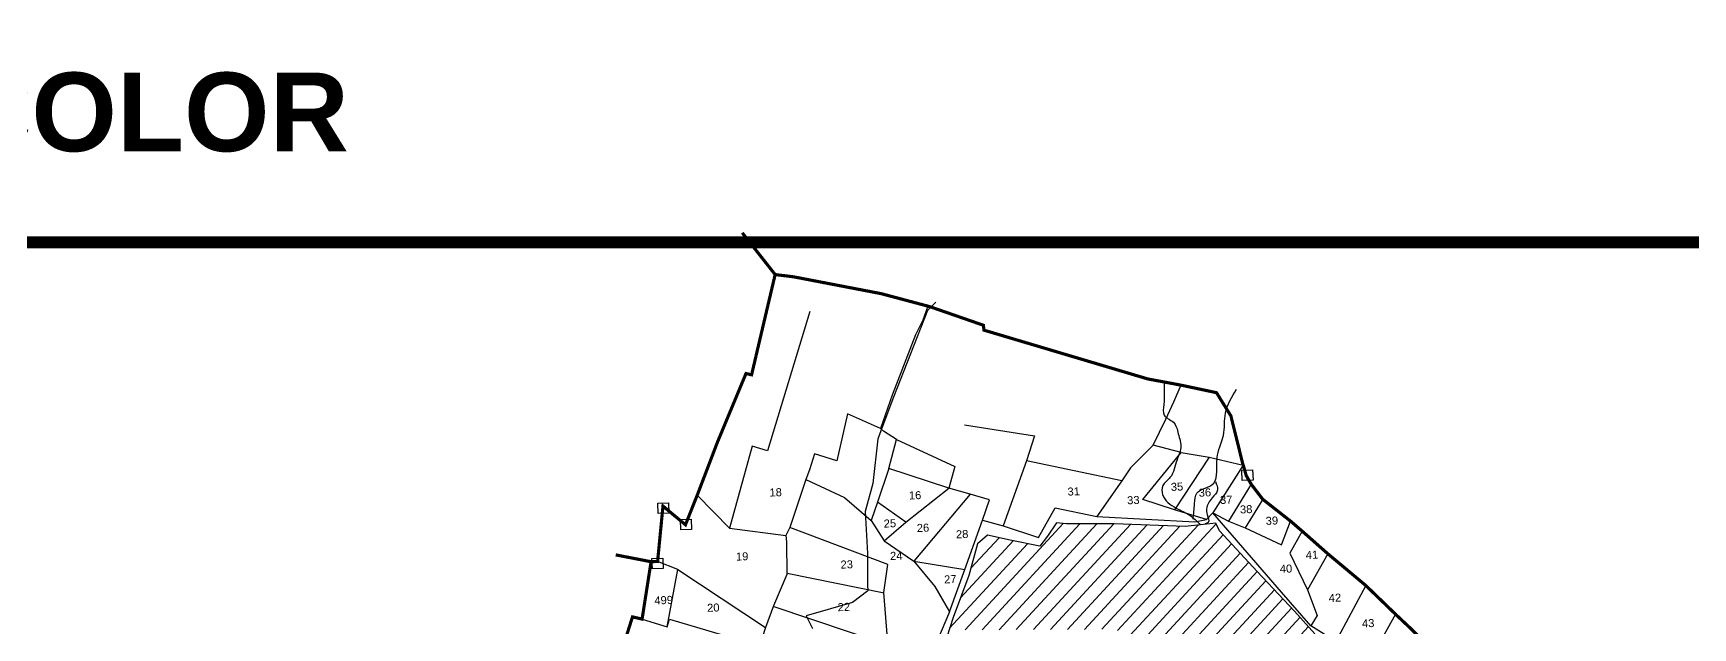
# Model space of a CAD drawing. Header units: inches. Extents: x 191726 to 254104, y 1600078 to 1621862.
# Drawn here: x 197962 to 202180, y 1617553 to 1619064 of the extents above; entities that cross this region are included whole.
import ezdxf
from ezdxf.enums import TextEntityAlignment as Align

# ---------------------------------------------------------------- set-up
doc = ezdxf.new("R2010")
doc.units = ezdxf.units.IN
doc.header["$LTSCALE"] = 15
doc.header["$MEASUREMENT"] = 0
doc.linetypes.add('ACAD_ISO02W100', pattern=[15, 12, -3])
for name, color, linetype in [('PLOT', 7, 'Continuous'), ('PLOT NO', 7, 'Continuous'), ('ROAD', 1, 'Continuous'), ('STREAM', 4, 'Continuous'), ('TEXT', 1, 'Continuous'), ('text2', 7, 'Continuous'), ('VILLAGE BOUNDARY STONES', 1, 'Continuous'), ('VILLAGE BOUNDAY', 5, 'Continuous')]:
    doc.layers.add(name, color=color, linetype=linetype)
doc.styles.get("Standard").update_dxf_attribs({"font": 'arial.ttf'})

msp = doc.modelspace()

# ---------------------------------------------------------------- hatches: boundary and pattern name
at = {"layer": 'STREAM'}
h = msp.add_hatch(dxfattribs=at)
h.set_pattern_fill('ANSI31', color=256, scale=254.277935, angle=2.2624)
h.set_pattern_definition([(47.2624, (196958.774, 1615726.033), (-23.3449, 21.57047), [])])
h.paths.add_polyline_path([(201306, 1617291.1), (201323.1, 1617323.6), (201312.9, 1617364.7), (201276.6, 1617384.5), (201270.9, 1617394.1), (201294.1, 1617438.2), (201303.4, 1617469.6), (201294.3, 1617495.4), (201219.4, 1617538), (201167.7, 1617595.9), (201072.6, 1617696), (200977, 1617799.5), (200967.3, 1617819.1), (200889.6, 1617811.1), (200709.5, 1617817.2), (200587.8, 1617817.3), (200562.4, 1617820.4), (200540, 1617786.4), (200520.6, 1617760.4), (200445.3, 1617776.2), (200387.2, 1617788.6), (200361.7, 1617767), (200340, 1617686.5), (200299.7, 1617579.5), (200289.6, 1617548), (200717.8, 1617549.6), (200719.1, 1617215.6), (200754.8, 1617194.4), (201228.8, 1616893.1), (201239.8, 1616886.5), (201247.7, 1616927.4), (201264.3, 1616981.1), (201251.1, 1617025.5), (201264, 1617081.9), (201278.2, 1617168), (201291.2, 1617210.6), (201302.7, 1617261.2)])
h.paths.add_polyline_path([(200627.9, 1617398.9), (200865.5, 1617408.3), (200864.3, 1617439.3), (200626.7, 1617429.9)], flags=25)
h.paths.add_polyline_path([(200800, 1617430.6), (200842, 1617432.3), (200840.8, 1617463.4), (200798.8, 1617461.8)], flags=24)

# ---------------------------------------------------------------- linework, layer by layer
at = {"layer": 'PLOT'}
for points in [[(199936.1, 1618357.1), (199828.1, 1618003.2), (199789, 1618015.2), (199731.5, 1617806.6), (199649.5, 1617890.4)], [(200235.8, 1618370.6), (200222.8, 1618335.3), (200204.3, 1618297.3), (200144.7, 1618144.1), (200114.9, 1618060), (200031.5, 1618096.6), (200004.7, 1617977.4), (199947.8, 1617995.7), (199935.1, 1617954.4), (199925.1, 1617930.4), (199885.2, 1617808.1), (199875, 1617787.7), (199876.7, 1617771.8), (199877.3, 1617688.9), (199843.7, 1617609.4), (199822.7, 1617554.2), (199814.3, 1617528.2)], [(201272.5, 1617518.2), (201209.1, 1617558.5), (201134.3, 1617643.8), (200960.1, 1617845.5), (200943.9, 1617828.5), (200862.9, 1617853.3), (200781.8, 1617879.2), (200880, 1617999.1), (200808.6, 1618017.7), (200840.7, 1618083.6), (200861.2, 1618127.7), (200879.2, 1618170.3)], [(199925.1, 1617930.4), (200023.6, 1617884.6), (200091.4, 1617826.1), (200124.9, 1617774.5), (200200.2, 1617722.6), (200253.3, 1617658.2), (200290.9, 1617594.2), (200329.5, 1617701.5), (200374.6, 1617826.6), (200392.2, 1617878.4), (200343.4, 1617893.1), (200289.3, 1617908.2), (200136.1, 1617958.1), (200156.4, 1618031.4), (200122.8, 1618053.3), (200114.9, 1618060)], [(200328.5, 1618068.7), (200506.4, 1618041.4), (200486.4, 1617977.8), (200427.2, 1617812.6)], [(200156.4, 1618031.4), (200304.2, 1617962.8), (200289.3, 1617908.2)], [(200808.6, 1618017.7), (200751, 1617959.8), (200728.8, 1617926.6), (200665.5, 1617835.8)], [(200728.8, 1617926.6), (200486.4, 1617977.8)], [(200950.4, 1617987.1), (200862.9, 1617853.3)], [(200880, 1617999.1), (200950.4, 1617987.1), (201037.6, 1617966.2), (200960.1, 1617845.5), (201000, 1617824.4), (201041.9, 1617807.4), (201134.8, 1617764), (201157.7, 1617824.3)], [(200136.1, 1617958.1), (200107.9, 1617872.2), (200091.4, 1617826.1)], [(200124.9, 1617774.5), (200179.9, 1617821.6), (200289.3, 1617908.2)], [(200343.4, 1617893.1), (200200.2, 1617722.6), (200329.5, 1617701.5)], [(201057.5, 1617918.3), (201000, 1617824.4)], [(200179.9, 1617821.6), (200107.9, 1617872.2)], [(200374.6, 1617826.6), (200427.2, 1617812.6), (200517.1, 1617783), (200559.6, 1617857.9), (200665.5, 1617835.8), (200914, 1617822.5), (200943.9, 1617828.5)], [(201086.8, 1617880), (201041.9, 1617807.4)], [(199731.5, 1617806.6), (199875, 1617787.7)], [(200093, 1617416.8), (200092.4, 1617432.9), (200141.5, 1617442.3), (200135, 1617504.7), (200123.8, 1617642.7), (200133.6, 1617714.1), (199885.2, 1617808.1)], [(201187.5, 1617798.7), (201155.4, 1617743), (201200.3, 1617649.7), (201225.4, 1617585), (201209.1, 1617558.5)], [(199572.8, 1617555.5), (199600.2, 1617701.6), (199548.7, 1617721.9)], [(201252.6, 1617741.2), (201200.3, 1617649.7)], [(199600.2, 1617701.6), (199822.7, 1617554.2)], [(200124.5, 1617641.2), (199877.9, 1617691.2)], [(201348.7, 1617661), (201272.5, 1617518.2)], [(199841.9, 1617608.6), (200136.3, 1617509.1)], [(199509.3, 1617575.5), (199572.8, 1617555.5), (199579.1, 1617574.9), (199656.3, 1617552.3), (199805.6, 1617508.4)], [(200290.9, 1617594.2), (200260.3, 1617521.5), (200245.9, 1617479.3), (200141.5, 1617442.3)], [(201424.6, 1617587.7), (201372.4, 1617494.5), (201333.4, 1617510.6), (201324.4, 1617489.4)]]:
    msp.add_lwpolyline(points, dxfattribs=at)
at = {"layer": 'ROAD'}
msp.add_lwpolyline([(200255.6, 1618380.8), (200234.6, 1618359.4), (200148.1, 1618139.7), (200108.6, 1618033.8), (200095.9, 1617920.3), (200076.4, 1617848.9), (200081.9, 1617742.2), (200082.1, 1617662), (200083.5, 1617647.1), (200044, 1617617.7), (199926.2, 1617583.9), (199942.5, 1617551.2)], dxfattribs=at)
at = {"layer": 'STREAM'}
msp.add_lwpolyline([(201219.4, 1617538), (201167.7, 1617595.9), (201072.6, 1617696), (200977, 1617799.5), (200967.3, 1617819.1), (200889.6, 1617811.1), (200709.5, 1617817.2), (200587.8, 1617817.3), (200562.4, 1617820.4), (200540, 1617786.4), (200520.6, 1617760.4), (200445.3, 1617776.2), (200387.2, 1617788.6), (200361.7, 1617767), (200340, 1617686.5), (200299.7, 1617579.5), (200275.3, 1617503.4)], dxfattribs=at)
for points in [[(200836.5, 1618179.7), (200836.3, 1618154.3), (200835.8, 1618120.3), (200836.2, 1618093.8), (200859.8, 1618075.6), (200872.1, 1618046.4), (200878.4, 1618010.2), (200869.1, 1617980.2), (200851.1, 1617935), (200832.8, 1617914.5), (200832.4, 1617891.6), (200867.2, 1617857.2), (200901.3, 1617839.4), (200928.2, 1617815.1)], [(200909.7, 1617829.2), (200913.7, 1617868.9), (200919.4, 1617895.7), (200962.3, 1617920.8), (200969.9, 1617949.6), (200971.9, 1617991.6), (200980, 1618020.4), (200987.2, 1618042.3), (200989.8, 1618071.4), (200992.4, 1618098.7), (201020.3, 1618159.7)], [(200966.6, 1617925), (200971.7, 1617903.6), (200958.3, 1617883.3), (200944, 1617855.6), (200945.8, 1617840.8), (200948.4, 1617821.1), (200940.5, 1617817.1)]]:
    msp.add_spline(points, degree=3, dxfattribs=at)
at = {"layer": 'text2', "color": 5, "const_width": 30}
msp.add_lwpolyline([(191778.6, 1618532.6), (204585.7, 1618532.6), (204585.7, 1604363.8), (191778.6, 1604363.8)], close=True, dxfattribs=at)
at = {"layer": 'VILLAGE BOUNDARY STONES'}
for points in [[(201033.8, 1617953.8), (201061.3, 1617954.9), (201062.3, 1617928.3), (201034.9, 1617927.2)], [(199549, 1617870.2), (199576.4, 1617871.2), (199577.5, 1617844.7), (199550, 1617843.6)], [(199606.7, 1617828.6), (199634.2, 1617829.7), (199635.2, 1617803.1), (199607.8, 1617802)], [(199534.4, 1617729.5), (199561.9, 1617730.6), (199562.9, 1617704), (199535.5, 1617702.9)]]:
    msp.add_lwpolyline(points, close=True, dxfattribs=at)
at = {"layer": 'VILLAGE BOUNDAY', "linetype": 'ACAD_ISO02W100', "ltscale": 0.2, "const_width": 8}
msp.add_lwpolyline([(199457.6, 1617495), (199484.9, 1617581.1), (199509.3, 1617575.5), (199532.1, 1617721.2), (199442.2, 1617738.6), (199532.1, 1617721.2), (199548.7, 1617721.9), (199562.4, 1617862.5), (199619.5, 1617815.1), (199649.5, 1617890.4), (199701.1, 1618025.6), (199773.4, 1618199.4), (199787.6, 1618196.1), (199847.5, 1618450.8), (199763.9, 1618556.9), (199847.5, 1618450.8), (199894.3, 1618445.1), (200117, 1618402.3), (200235.8, 1618370.6), (200243.5, 1618368.3), (200377, 1618322), (200378.2, 1618309.6), (200794.7, 1618185.6), (200878.5, 1618170), (200969.4, 1618150.7), (201006, 1618091.7), (201035.8, 1617971.4), (201037.6, 1617966.2), (201044.8, 1617940.5), (201057.5, 1617918.3), (201086.8, 1617880), (201157.7, 1617824.3), (201187.5, 1617798.7), (201252.6, 1617741.2), (201348.7, 1617661), (201424.6, 1617587.7), (201463.7, 1617550.9), (201495.1, 1617519.5)], dxfattribs=at)

# ---------------------------------------------------------------- texts
at = {"layer": 'PLOT NO'}
for s, p in [('18', (199848.8, 1617897.5)), ('16', (200203.2, 1617889.9)), ('31', (200606.4, 1617899.8)), ('35', (200869, 1617911.9)), ('36', (200939.9, 1617897.1)), ('33', (200758, 1617877.8)), ('37', (200994.1, 1617878.6)), ('38', (201044.8, 1617854.5)), ('25', (200139.1, 1617818.6)), ('26', (200223.3, 1617807.4)), ('39', (201110.2, 1617825.6)), ('28', (200322.8, 1617791.3)), ('19', (199763.6, 1617734.7)), ('23', (200029.5, 1617714.4)), ('24', (200155.4, 1617736.4)), ('41', (201212.1, 1617738.8)), ('27', (200292.7, 1617676.7)), ('40', (201146.1, 1617703.5)), ('42', (201270.4, 1617629.6)), ('499', (199564.1, 1617623.6)), ('20', (199690.3, 1617604.6)), ('22', (200022.2, 1617606.2)), ('43', (201354.9, 1617565))]:
    msp.add_text(s, height=20.34, rotation=2.2624, dxfattribs=at).set_placement(p, align=Align.MIDDLE_CENTER)
at = {"layer": 'TEXT', "insert": (197025.7, 1618964), "char_height": 200, "width": 671.152, "attachment_point": 1, "bg_fill": 1, "box_fill_scale": 1.5, "bg_fill_color": 2, "bg_fill_transparency": 0}
msp.add_mtext('{\\fArial|b1|i0|c0|p34;\\C1;A0-P-COLOR}', dxfattribs=at)

doc.saveas('drawing.dxf')
